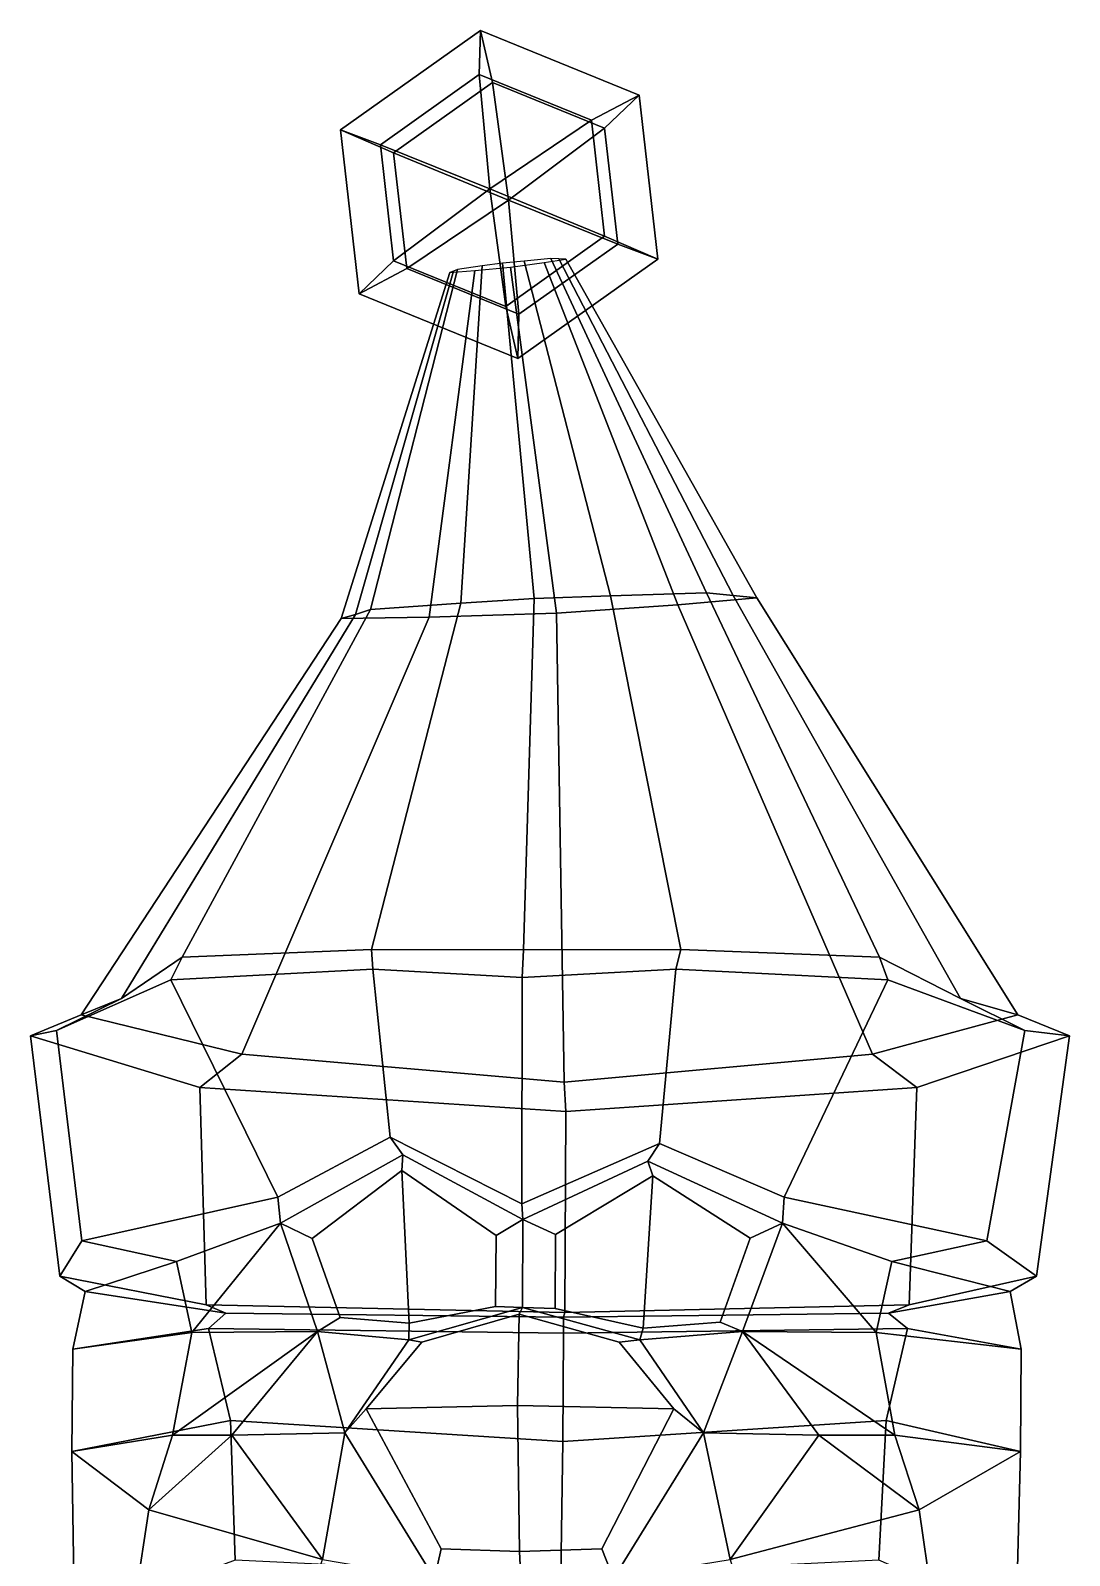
# Model space of a CAD drawing. Extents: x -176 to 200, y -153 to 355.
# Drawn here: x -69 to 63.9, y 160.2 to 355.2 of the extents above; entities that cross this region are included whole.
import ezdxf

# ---------------------------------------------------------------- set-up
doc = ezdxf.new("R2010")
doc.units = 0

msp = doc.modelspace()

# ---------------------------------------------------------------- linework, layer by layer
for points in [[(-24.242743, 340.563782, 65.874825), (-11.589012, 349.542725, 66.298325), (-11.447496, 355.177643, 51.587734), (-29.342602, 342.479584, 50.988815)], [(-22.560265, 339.556396, 36.962868), (-29.342602, 342.479584, 50.988815), (-11.447496, 355.177643, 51.587734), (-9.906533, 348.535339, 37.386364)], [(2.75404, 343.701721, 67.33651), (8.836605, 346.917267, 53.055946), (-11.447496, 355.177643, 51.587734), (-11.589012, 349.542725, 66.298325)], [(4.436517, 342.694305, 38.424553), (-9.906533, 348.535339, 37.386364), (-11.447496, 355.177643, 51.587734), (8.836605, 346.917267, 53.055946)], [(-10.248181, 334.931488, 72.900879), (-11.589012, 349.542725, 66.298325), (-24.242743, 340.563782, 65.874825)], [(-10.248181, 334.931488, 72.900879), (2.75404, 343.701721, 67.33651), (-11.589012, 349.542725, 66.298325)], [(-7.868806, 333.506805, 32.013176), (-22.560265, 339.556396, 36.962868), (-9.906533, 348.535339, 37.386364)], [(-7.868806, 333.506805, 32.013176), (-9.906533, 348.535339, 37.386364), (4.436517, 342.694305, 38.424553)], [(11.225612, 325.958771, 53.925243), (8.836605, 346.917267, 53.055946), (2.75404, 343.701721, 67.33651), (4.443316, 328.881866, 67.951195)], [(11.225612, 325.958771, 53.925243), (6.125793, 327.874481, 39.039238), (4.436517, 342.694305, 38.424553), (8.836605, 346.917267, 53.055946)], [(4.443316, 328.881866, 67.951195), (2.75404, 343.701721, 67.33651), (-10.248181, 334.931488, 72.900879)], [(-26.953596, 321.521088, 51.858112), (-22.553467, 325.743958, 66.48951), (-24.242743, 340.563782, 65.874825), (-29.342602, 342.479584, 50.988815)], [(-26.953596, 321.521088, 51.858112), (-29.342602, 342.479584, 50.988815), (-22.560265, 339.556396, 36.962868), (-20.870989, 324.736572, 37.577549)], [(6.125793, 327.874481, 39.039238), (-7.868806, 333.506805, 32.013176), (4.436517, 342.694305, 38.424553)], [(-22.553467, 325.743958, 66.48951), (-10.248181, 334.931488, 72.900879), (-24.242743, 340.563782, 65.874825)], [(-20.870989, 324.736572, 37.577549), (-22.560265, 339.556396, 36.962868), (-7.868806, 333.506805, 32.013176)], [(-8.210453, 319.902985, 67.527695), (-10.248181, 334.931488, 72.900879), (-22.553467, 325.743958, 66.48951)], [(-6.527974, 318.895599, 38.615734), (-20.870989, 324.736572, 37.577549), (-7.868806, 333.506805, 32.013176)], [(-8.210453, 319.902985, 67.527695), (4.443316, 328.881866, 67.951195), (-10.248181, 334.931488, 72.900879)], [(-6.527974, 318.895599, 38.615734), (-7.868806, 333.506805, 32.013176), (6.125793, 327.874481, 39.039238)], [(-6.669494, 313.260742, 53.326324), (11.225612, 325.958771, 53.925243), (4.443316, 328.881866, 67.951195), (-8.210453, 319.902985, 67.527695)], [(-6.669494, 313.260742, 53.326324), (-6.527974, 318.895599, 38.615734), (6.125793, 327.874481, 39.039238), (11.225612, 325.958771, 53.925243)], [(-6.669494, 313.260742, 53.326324), (-8.210453, 319.902985, 67.527695), (-22.553467, 325.743958, 66.48951), (-26.953596, 321.521088, 51.858112)], [(-8.606092, 325.435944, 62.771042), (-4.585774, 282.586334, 84.364891), (5.210824, 282.925507, 80.774857), (-5.859973, 325.709534, 61.654938)], [(-5.859973, 325.709534, 61.654938), (5.210824, 282.925507, 80.774857), (17.451355, 283.281158, 74.396683), (-2.422222, 326.030945, 59.673847)], [(-0.534386, 325.959564, 51.711658), (23.897554, 282.664581, 48.713581), (13.807055, 281.755249, 36.860844), (-3.30896, 325.510101, 48.041714)], [(-2.422222, 326.030945, 59.673847), (17.451355, 283.281158, 74.396683), (20.858629, 282.931915, 60.172737), (-1.422118, 325.986237, 55.264248)], [(-1.422118, 325.986237, 55.264248), (20.858629, 282.931915, 60.172737), (23.897554, 282.664581, 48.713581), (-0.534386, 325.959564, 51.711658)], [(-15.358216, 324.236542, 50.909054), (-12.179637, 324.479034, 47.561428), (-18.002321, 280.177094, 35.275043), (-29.259237, 280.027313, 46.063541)], [(-14.883779, 324.421539, 54.535393), (-15.358216, 324.236542, 50.909054), (-29.259237, 280.027313, 46.063541), (-27.413559, 280.536957, 57.766212)], [(-14.396033, 324.639191, 59.025551), (-14.883779, 324.421539, 54.535393), (-27.413559, 280.536957, 57.766212), (-25.485552, 281.15094, 72.256134)], [(-6.669494, 313.260742, 53.326324), (-26.953596, 321.521088, 51.858112), (-20.870989, 324.736572, 37.577549), (-6.527974, 318.895599, 38.615734)], [(-11.207039, 325.088013, 61.365429), (-14.396033, 324.639191, 59.025551), (-25.485552, 281.15094, 72.256134), (-13.963228, 281.974213, 79.81897)], [(-12.179637, 324.479034, 47.561428), (-7.608214, 324.924866, 45.437733), (-1.704731, 280.710327, 28.441349), (-18.002321, 280.177094, 35.275043)], [(-8.606092, 325.435944, 62.771042), (-11.207039, 325.088013, 61.365429), (-13.963228, 281.974213, 79.81897), (-4.585774, 282.586334, 84.364891)], [(-3.30896, 325.510101, 48.041714), (13.807055, 281.755249, 36.860844), (-1.704731, 280.710327, 28.441349), (-7.608214, 324.924866, 45.437733)], [(-5.939559, 237.636719, 116.243401), (14.173721, 237.690735, 109.738907), (5.210824, 282.925507, 80.774857), (-4.585774, 282.586334, 84.364891)], [(39.609802, 236.716003, 97.978531), (17.451355, 283.281158, 74.396683), (5.210824, 282.925507, 80.774857), (14.173721, 237.690735, 109.738907)], [(49.934219, 231.449463, 70.672752), (20.858629, 282.931915, 60.172737), (17.451355, 283.281158, 74.396683), (39.609802, 236.716003, 97.978531)], [(57.27441, 229.329376, 47.881031), (23.897554, 282.664581, 48.713581), (20.858629, 282.931915, 60.172737), (49.934219, 231.449463, 70.672752)], [(-57.327297, 231.449463, 65.668083), (-49.590298, 236.716003, 93.816582), (-25.485552, 281.15094, 72.256134), (-27.413559, 280.536957, 57.766212)], [(-49.590298, 236.716003, 93.816582), (-25.359795, 237.690735, 107.894325), (-13.963228, 281.974213, 79.81897), (-25.485552, 281.15094, 72.256134)], [(-5.939559, 237.636719, 116.243401), (-4.585774, 282.586334, 84.364891), (-13.963228, 281.974213, 79.81897), (-25.359795, 237.690735, 107.894325)], [(-0.74558, 220.756348, 4.924626), (-1.704731, 280.710327, 28.441349), (13.807055, 281.755249, 36.860844), (38.687756, 224.332855, 25.964855)], [(38.687756, 224.332855, 25.964855), (13.807055, 281.755249, 36.860844), (23.897554, 282.664581, 48.713581), (57.27441, 229.329376, 47.881031)], [(-62.513355, 229.329376, 42.291901), (-57.327297, 231.449463, 65.668083), (-27.413559, 280.536957, 57.766212), (-29.259237, 280.027313, 46.063541)], [(-41.966747, 224.332855, 22.20163), (-62.513355, 229.329376, 42.291901), (-29.259237, 280.027313, 46.063541), (-18.002321, 280.177094, 35.275043)], [(-0.74558, 220.756348, 4.924626), (-41.966747, 224.332855, 22.20163), (-18.002321, 280.177094, 35.275043), (-1.704731, 280.710327, 28.441349)], [(-51.039482, 233.801544, 98.220474), (-49.590298, 236.716003, 93.816582), (-57.327297, 231.449463, 65.668083), (-65.672791, 227.325562, 66.477905)], [(-25.194422, 235.182159, 112.689034), (-25.359795, 237.690735, 107.894325), (-49.590298, 236.716003, 93.816582), (-51.039482, 233.801544, 98.220474)], [(-6.098745, 234.118164, 119.655144), (-5.939559, 237.636719, 116.243401), (-25.359795, 237.690735, 107.894325), (-25.194422, 235.182159, 112.689034)], [(-6.098745, 234.118164, 119.655144), (13.56261, 235.182159, 114.497383), (14.173721, 237.690735, 109.738907), (-5.939559, 237.636719, 116.243401)], [(13.56261, 235.182159, 114.497383), (40.642624, 233.801544, 102.49823), (39.609802, 236.716003, 97.978531), (14.173721, 237.690735, 109.738907)], [(40.642624, 233.801544, 102.49823), (58.168045, 227.325562, 72.256142), (49.934219, 231.449463, 70.672752), (39.609802, 236.716003, 97.978531)], [(-22.984644, 213.715759, 115.895584), (-25.194422, 235.182159, 112.689034), (-51.039482, 233.801544, 98.220474), (-37.371906, 206.056885, 103.685043)], [(-6.136889, 205.179199, 120.472641), (-6.098745, 234.118164, 119.655144), (-25.194422, 235.182159, 112.689034), (-22.984644, 213.715759, 115.895584)], [(-6.136889, 205.179199, 120.472641), (11.465811, 212.908844, 117.531631), (13.56261, 235.182159, 114.497383), (-6.098745, 234.118164, 119.655144)], [(11.465811, 212.908844, 117.531631), (27.396687, 206.056885, 106.707069), (40.642624, 233.801544, 102.49823), (13.56261, 235.182159, 114.497383)], [(-37.371906, 206.056885, 103.685043), (-51.039482, 233.801544, 98.220474), (-65.672791, 227.325562, 66.477905), (-62.421154, 200.455322, 83.620155)], [(27.396687, 206.056885, 106.707069), (53.334354, 200.455322, 89.021141), (58.168045, 227.325562, 72.256142), (40.642624, 233.801544, 102.49823)], [(-65.672791, 227.325562, 66.477905), (-57.327297, 231.449463, 65.668083), (-62.513355, 229.329376, 42.291901), (-68.987755, 226.653961, 40.423805)], [(58.168045, 227.325562, 72.256142), (63.894627, 226.653961, 46.623913), (57.27441, 229.329376, 47.881031), (49.934219, 231.449463, 70.672752)], [(-68.987755, 226.653961, 40.423805), (-62.513355, 229.329376, 42.291901), (-41.966747, 224.332855, 22.20163), (-47.318882, 220.065582, 18.288111)], [(63.894627, 226.653961, 46.623913), (44.381046, 220.065582, 22.5667), (38.687756, 224.332855, 25.964855), (57.27441, 229.329376, 47.881031)], [(-62.421154, 200.455322, 83.620155), (-65.672791, 227.325562, 66.477905), (-68.987755, 226.653961, 40.423805), (-65.237831, 195.957123, 45.862526)], [(-65.237831, 195.957123, 45.862526), (-68.987755, 226.653961, 40.423805), (-47.318882, 220.065582, 18.288111), (-46.533634, 192.293945, 20.668301)], [(59.654568, 195.957123, 51.689831), (43.377583, 192.293945, 24.863432), (44.381046, 220.065582, 22.5667), (63.894627, 226.653961, 46.623913)], [(53.334354, 200.455322, 89.021141), (59.654568, 195.957123, 51.689831), (63.894627, 226.653961, 46.623913), (58.168045, 227.325562, 72.256142)], [(-47.318882, 220.065582, 18.288111), (-41.966747, 224.332855, 22.20163), (-0.74558, 220.756348, 4.924626), (-0.539526, 216.981659, 0.508409)], [(44.381046, 220.065582, 22.5667), (-0.539526, 216.981659, 0.508409), (-0.74558, 220.756348, 4.924626), (38.687756, 224.332855, 25.964855)], [(-46.533634, 192.293945, 20.668301), (-47.318882, 220.065582, 18.288111), (-0.539526, 216.981659, 0.508409), (-0.65773, 191.307556, 3.041763)], [(43.377583, 192.293945, 24.863432), (-0.65773, 191.307556, 3.041763), (-0.539526, 216.981659, 0.508409), (44.381046, 220.065582, 22.5667)], [(-22.984644, 213.715759, 115.895584), (-37.371906, 206.056885, 103.685043), (-36.999931, 202.697388, 101.993065), (-21.351526, 211.449554, 114.551384)], [(-6.136889, 205.179199, 120.472641), (-22.984644, 213.715759, 115.895584), (-21.351526, 211.449554, 114.551384), (-6.001524, 203.19342, 117.571465)], [(-6.136889, 205.179199, 120.472641), (-6.001524, 203.19342, 117.571465), (9.964952, 210.642609, 116.041199), (11.465811, 212.908844, 117.531631)], [(11.465811, 212.908844, 117.531631), (9.964952, 210.642609, 116.041199), (27.183874, 202.697388, 104.987793), (27.396687, 206.056885, 106.707069)], [(-21.490955, 209.462555, 111.985901), (-21.351526, 211.449554, 114.551384), (-36.999931, 202.697388, 101.993065), (-32.971737, 200.751343, 101.926956)], [(-21.490955, 209.462555, 111.985901), (-9.445845, 201.153503, 114.471619), (-6.001524, 203.19342, 117.571465), (-21.351526, 211.449554, 114.551384)], [(10.599962, 208.760712, 113.306732), (9.964952, 210.642609, 116.041199), (-6.001524, 203.19342, 117.571465), (-1.839083, 201.279114, 115.002701)], [(10.599962, 208.760712, 113.306732), (23.058321, 200.782043, 102.032356), (27.183874, 202.697388, 104.987793), (9.964952, 210.642609, 116.041199)], [(-20.539547, 189.91687, 110.891289), (-21.490955, 209.462555, 111.985901), (-32.971737, 200.751343, 101.926956), (-29.380424, 190.67041, 105.351082)], [(-9.445845, 201.153503, 114.471619), (-21.490955, 209.462555, 111.985901), (-20.539547, 189.91687, 110.891289), (-9.500221, 192.071899, 115.637032)], [(-1.839083, 201.279114, 115.002701), (-1.903324, 191.817383, 116.379532), (9.357534, 189.282532, 111.677467), (10.599962, 208.760712, 113.306732)], [(9.357534, 189.282532, 111.677467), (19.203939, 190.055206, 105.811951), (23.058321, 200.782043, 102.032356), (10.599962, 208.760712, 113.306732)], [(-50.296963, 197.819153, 84.790009), (-36.999931, 202.697388, 101.993065), (-37.371906, 206.056885, 103.685043), (-62.421154, 200.455322, 83.620155)], [(41.1539, 197.819153, 89.056976), (53.334354, 200.455322, 89.021141), (27.396687, 206.056885, 106.707069), (27.183874, 202.697388, 104.987793)], [(-9.500221, 192.071899, 115.637032), (-6.068727, 191.938141, 119.011787), (-6.001524, 203.19342, 117.571465), (-9.445845, 201.153503, 114.471619)], [(-1.903324, 191.817383, 116.379532), (-1.839083, 201.279114, 115.002701), (-6.001524, 203.19342, 117.571465), (-6.068727, 191.938141, 119.011787)], [(-48.360336, 188.721802, 85.610275), (-36.999931, 202.697388, 101.993065), (-50.296963, 197.819153, 84.790009)], [(-32.264492, 188.866333, 106.2836), (-36.999931, 202.697388, 101.993065), (-48.360336, 188.721802, 85.610275)], [(-29.380424, 190.67041, 105.351082), (-32.971737, 200.751343, 101.926956), (-36.999931, 202.697388, 101.993065), (-32.264492, 188.866333, 106.2836)], [(19.203939, 190.055206, 105.811951), (22.069498, 188.866333, 108.818748), (27.183874, 202.697388, 104.987793), (23.058321, 200.782043, 102.032356)], [(22.069498, 188.866333, 108.818748), (39.149303, 188.721802, 89.693359), (27.183874, 202.697388, 104.987793)], [(39.149303, 188.721802, 89.693359), (41.1539, 197.819153, 89.056976), (27.183874, 202.697388, 104.987793)], [(-62.421154, 200.455322, 83.620155), (-65.237831, 195.957123, 45.862526), (-61.997078, 193.988647, 47.328178), (-50.296963, 197.819153, 84.790009)], [(53.334354, 200.455322, 89.021141), (41.1539, 197.819153, 89.056976), (56.291428, 193.988647, 52.847355), (59.654568, 195.957123, 51.689831)], [(-50.296963, 197.819153, 84.790009), (-61.997078, 193.988647, 47.328178), (-63.568024, 186.623901, 48.719185), (-48.360336, 188.721802, 85.610275)], [(41.1539, 197.819153, 89.056976), (39.149303, 188.721802, 89.693359), (57.726021, 186.623901, 54.378597), (56.291428, 193.988647, 52.847355)], [(-65.237831, 195.957123, 45.862526), (-46.533634, 192.293945, 20.668301), (-44.000103, 191.218658, 21.855839), (-61.997078, 193.988647, 47.328178)], [(59.654568, 195.957123, 51.689831), (56.291428, 193.988647, 52.847355), (40.74448, 191.218628, 25.809902), (43.377583, 192.293945, 24.863432)], [(-63.568024, 186.623901, 48.719185), (-61.997078, 193.988647, 47.328178), (-44.000103, 191.218658, 21.855839), (-46.209507, 189.245544, 19.595284)], [(57.726021, 186.623901, 54.378597), (43.15477, 189.245544, 23.764894), (40.74448, 191.218628, 25.809902), (56.291428, 193.988647, 52.847355)], [(-46.533634, 192.293945, 20.668301), (-0.65773, 191.307556, 3.041763), (-0.827883, 190.683044, 6.688508), (-44.000103, 191.218658, 21.855839)], [(-46.209507, 189.245544, 19.595284), (-44.000103, 191.218658, 21.855839), (-0.827883, 190.683044, 6.688508), (-0.825196, 188.637207, 6.630898)], [(-6.69515, 179.399384, 137.981201), (-6.483267, 191.062561, 133.440048), (-18.934299, 187.505859, 129.462769), (-26.072851, 178.989319, 130.631332)], [(-20.539547, 189.91687, 110.891289), (-20.612581, 187.80896, 113.162292), (-6.068727, 191.938141, 119.011787), (-9.500221, 192.071899, 115.637032)], [(-6.483267, 191.062561, 133.440048), (-6.068727, 191.938141, 119.011787), (-20.612581, 187.80896, 113.162292), (-18.934299, 187.505859, 129.462769)], [(-6.69515, 179.399384, 137.981201), (13.282739, 178.989319, 132.467606), (6.284012, 187.505859, 130.63942), (-6.483267, 191.062561, 133.440048)], [(-6.483267, 191.062561, 133.440048), (6.284012, 187.505859, 130.63942), (8.95661, 187.80896, 114.541946), (-6.068727, 191.938141, 119.011787)], [(9.357534, 189.282532, 111.677467), (-1.903324, 191.817383, 116.379532), (-6.068727, 191.938141, 119.011787), (8.95661, 187.80896, 114.541946)], [(43.377583, 192.293945, 24.863432), (40.74448, 191.218628, 25.809902), (-0.827883, 190.683044, 6.688508), (-0.65773, 191.307556, 3.041763)], [(43.15477, 189.245544, 23.764894), (-0.825196, 188.637207, 6.630898), (-0.827883, 190.683044, 6.688508), (40.74448, 191.218628, 25.809902)], [(-63.713062, 173.515442, 51.360306), (-63.568024, 186.623901, 48.719185), (-46.209507, 189.245544, 19.595284), (-43.417915, 177.503265, 18.655987)], [(-43.417915, 177.503265, 18.655987), (-46.209507, 189.245544, 19.595284), (-0.825196, 188.637207, 6.630898), (-0.916088, 174.821442, 8.578745)], [(-20.539547, 189.91687, 110.891289), (-29.380424, 190.67041, 105.351082), (-32.264492, 188.866333, 106.2836), (-20.612581, 187.80896, 113.162292)], [(40.462772, 177.503265, 22.56974), (-0.916088, 174.821442, 8.578745), (-0.825196, 188.637207, 6.630898), (43.15477, 189.245544, 23.764894)], [(9.357534, 189.282532, 111.677467), (8.95661, 187.80896, 114.541946), (22.069498, 188.866333, 108.818748), (19.203939, 190.055206, 105.811951)], [(57.624504, 173.515442, 57.021744), (40.462772, 177.503265, 22.56974), (43.15477, 189.245544, 23.764894), (57.726021, 186.623901, 54.378597)], [(-48.360336, 188.721802, 85.610275), (-63.568024, 186.623901, 48.719185), (-63.713062, 173.515442, 51.360306), (-50.814041, 175.625519, 85.809135)], [(-50.814041, 175.625519, 85.809135), (-32.264492, 188.866333, 106.2836), (-48.360336, 188.721802, 85.610275)], [(-43.252422, 175.631989, 109.422607), (-32.264492, 188.866333, 106.2836), (-50.814041, 175.625519, 85.809135)], [(-43.252422, 175.631989, 109.422607), (-28.777649, 175.892761, 113.128365), (-32.264492, 188.866333, 106.2836)], [(-28.777649, 175.892761, 113.128365), (-20.612581, 187.80896, 113.162292), (-32.264492, 188.866333, 106.2836)], [(-26.072851, 178.989319, 130.631332), (-18.934299, 187.505859, 129.462769), (-20.612581, 187.80896, 113.162292), (-28.777649, 175.892761, 113.128365)], [(13.282739, 178.989319, 132.467606), (17.089365, 175.892761, 115.268456), (8.95661, 187.80896, 114.541946), (6.284012, 187.505859, 130.63942)], [(17.089365, 175.892761, 115.268456), (22.069498, 188.866333, 108.818748), (8.95661, 187.80896, 114.541946)], [(31.846312, 175.631989, 112.926605), (22.069498, 188.866333, 108.818748), (17.089365, 175.892761, 115.268456)], [(31.846312, 175.631989, 112.926605), (41.573837, 175.625519, 90.119827), (22.069498, 188.866333, 108.818748)], [(41.573837, 175.625519, 90.119827), (39.149303, 188.721802, 89.693359), (22.069498, 188.866333, 108.818748)], [(39.149303, 188.721802, 89.693359), (41.573837, 175.625519, 90.119827), (57.624504, 173.515442, 57.021744), (57.726021, 186.623901, 54.378597)], [(-6.44359, 160.7453, 132.589691), (-6.69515, 179.399384, 137.981201), (-26.072851, 178.989319, 130.631332), (-16.462831, 161.081177, 126.871284)], [(-6.44359, 160.7453, 132.589691), (4.064587, 161.081177, 127.829063), (13.282739, 178.989319, 132.467606), (-6.69515, 179.399384, 137.981201)], [(-63.376244, 152.02298, 53.503803), (-63.713062, 173.515442, 51.360306), (-43.417915, 177.503265, 18.655987), (-42.791348, 159.630005, 22.235378)], [(-42.791348, 159.630005, 22.235378), (-43.417915, 177.503265, 18.655987), (-0.916088, 174.821442, 8.578745), (-1.151151, 157.629272, 13.616693)], [(-16.462831, 161.081177, 126.871284), (-26.072851, 178.989319, 130.631332), (-28.777649, 175.892761, 113.128365), (-17.317249, 157.308533, 114.073486)], [(39.50563, 159.630005, 26.075239), (-1.151151, 157.629272, 13.616693), (-0.916088, 174.821442, 8.578745), (40.462772, 177.503265, 22.56974)], [(4.064587, 161.081177, 127.829063), (5.590751, 157.308533, 115.142342), (17.089365, 175.892761, 115.268456), (13.282739, 178.989319, 132.467606)], [(57.089561, 152.02298, 59.124569), (39.50563, 159.630005, 26.075239), (40.462772, 177.503265, 22.56974), (57.624504, 173.515442, 57.021744)], [(-50.814041, 175.625519, 85.809135), (-63.713062, 173.515442, 51.360306), (-53.866577, 166.088409, 85.447449)], [(-53.866577, 166.088409, 85.447449), (-43.252422, 175.631989, 109.422607), (-50.814041, 175.625519, 85.809135)], [(-31.6492, 159.71814, 107.405991), (-43.252422, 175.631989, 109.422607), (-53.866577, 166.088409, 85.447449)], [(-31.6492, 159.71814, 107.405991), (-28.777649, 175.892761, 113.128365), (-43.252422, 175.631989, 109.422607)], [(-17.317249, 157.308533, 114.073486), (-28.777649, 175.892761, 113.128365), (-31.6492, 159.71814, 107.405991)], [(5.590751, 157.308533, 115.142342), (20.481277, 159.71814, 109.838326), (17.089365, 175.892761, 115.268456)], [(20.481277, 159.71814, 109.838326), (31.846312, 175.631989, 112.926605), (17.089365, 175.892761, 115.268456)], [(20.481277, 159.71814, 109.838326), (44.64679, 166.088379, 90.043938), (31.846312, 175.631989, 112.926605)], [(44.64679, 166.088379, 90.043938), (41.573837, 175.625519, 90.119827), (31.846312, 175.631989, 112.926605)], [(41.573837, 175.625519, 90.119827), (44.64679, 166.088379, 90.043938), (57.624504, 173.515442, 57.021744)], [(-55.496944, 155.171692, 85.937813), (-53.866577, 166.088409, 85.447449), (-63.713062, 173.515442, 51.360306), (-63.376244, 152.02298, 53.503803)], [(46.224415, 155.171692, 90.68399), (57.089561, 152.02298, 59.124569), (57.624504, 173.515442, 57.021744), (44.64679, 166.088379, 90.043938)], [(-55.496944, 155.171692, 85.937813), (-39.081059, 137.130035, 114.181053), (-31.6492, 159.71814, 107.405991), (-53.866577, 166.088409, 85.447449)], [(46.224415, 155.171692, 90.68399), (44.64679, 166.088379, 90.043938), (20.481277, 159.71814, 109.838326), (27.249989, 137.130035, 117.275963)], [(-6.44359, 160.7453, 132.589691), (-16.462831, 161.081177, 126.871284), (-17.317249, 157.308533, 114.073486), (-6.143573, 154.732666, 120.615898)], [(-6.44359, 160.7453, 132.589691), (-6.143573, 154.732666, 120.615898), (5.590751, 157.308533, 115.142342), (4.064587, 161.081177, 127.829063)]]:
    msp.add_3dface(points)

doc.saveas('drawing.dxf')
